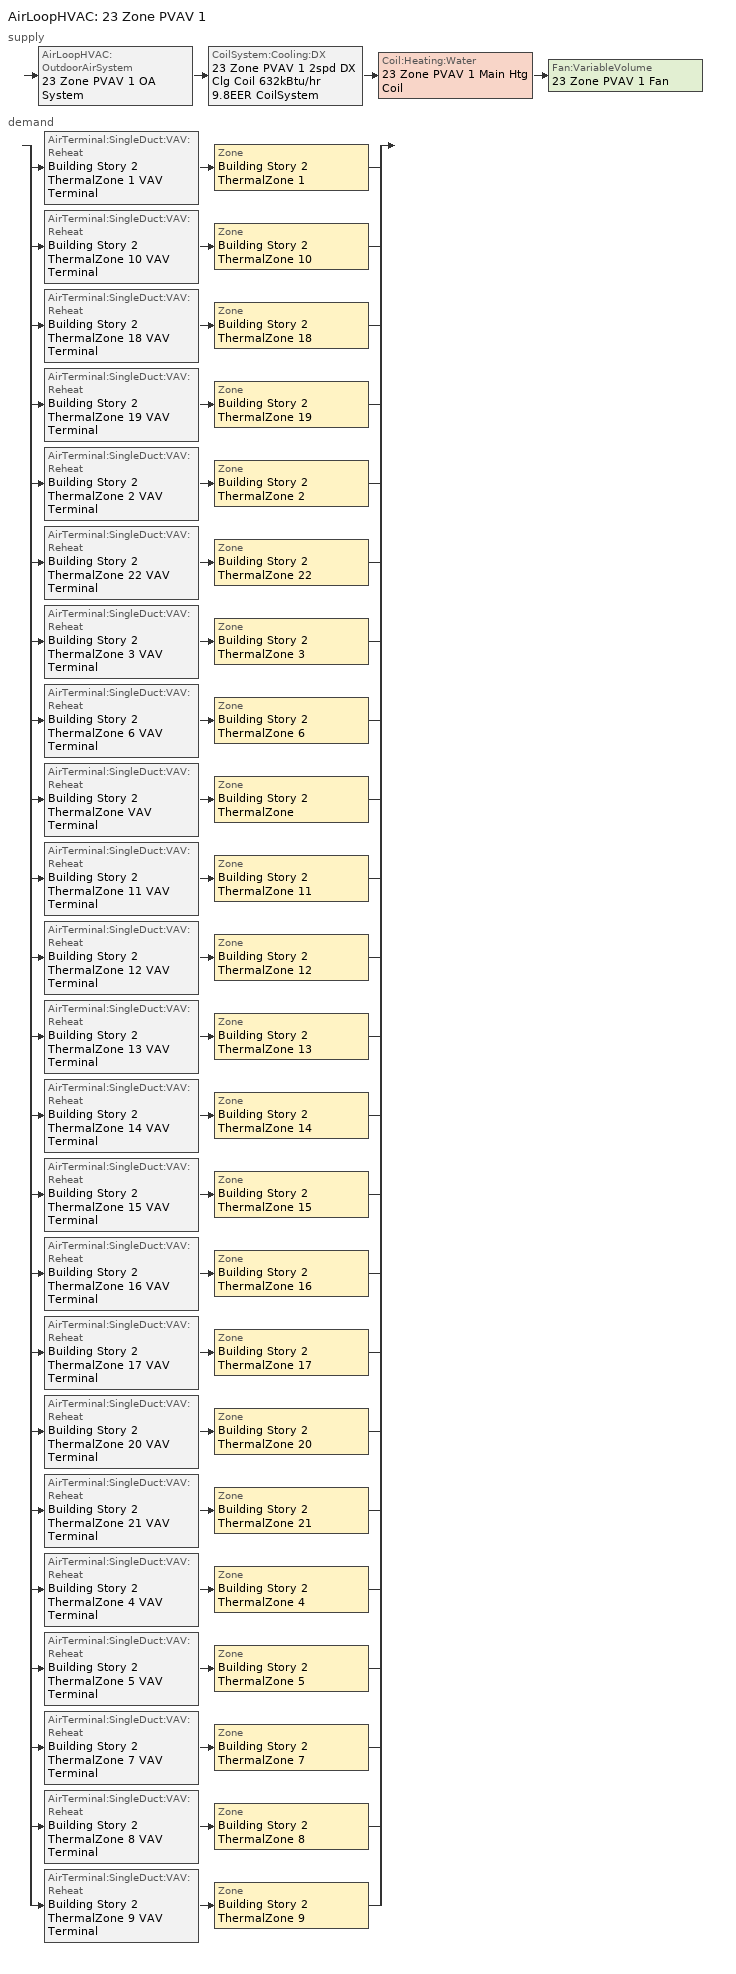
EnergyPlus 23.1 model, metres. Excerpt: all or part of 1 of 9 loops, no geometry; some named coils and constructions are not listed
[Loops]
AirLoopHVAC '23 Zone PVAV 1'
 supply: AirLoopHVAC:OutdoorAirSystem '23 Zone PVAV 1 OA System' > CoilSystem:Cooling:DX '23 Zone PVAV 1 2spd DX Clg Coil 632kBtu/hr 9.8EER CoilSystem' > Coil:Heating:Water '23 Zone PVAV 1 Main Htg Coil' > Fan:VariableVolume '23 Zone PVAV 1 Fan'
 demand: split
  | AirTerminal:SingleDuct:VAV:Reheat 'Building Story 2 ThermalZone 1 VAV Terminal' > Zone 'Building Story 2 ThermalZone 1'
  | AirTerminal:SingleDuct:VAV:Reheat 'Building Story 2 ThermalZone 10 VAV Terminal' > Zone 'Building Story 2 ThermalZone 10'
  | AirTerminal:SingleDuct:VAV:Reheat 'Building Story 2 ThermalZone 18 VAV Terminal' > Zone 'Building Story 2 ThermalZone 18'
  | AirTerminal:SingleDuct:VAV:Reheat 'Building Story 2 ThermalZone 19 VAV Terminal' > Zone 'Building Story 2 ThermalZone 19'
  | AirTerminal:SingleDuct:VAV:Reheat 'Building Story 2 ThermalZone 2 VAV Terminal' > Zone 'Building Story 2 ThermalZone 2'
  | AirTerminal:SingleDuct:VAV:Reheat 'Building Story 2 ThermalZone 22 VAV Terminal' > Zone 'Building Story 2 ThermalZone 22'
  | AirTerminal:SingleDuct:VAV:Reheat 'Building Story 2 ThermalZone 3 VAV Terminal' > Zone 'Building Story 2 ThermalZone 3'
  | AirTerminal:SingleDuct:VAV:Reheat 'Building Story 2 ThermalZone 6 VAV Terminal' > Zone 'Building Story 2 ThermalZone 6'
  | AirTerminal:SingleDuct:VAV:Reheat 'Building Story 2 ThermalZone VAV Terminal' > Zone 'Building Story 2 ThermalZone'
  | AirTerminal:SingleDuct:VAV:Reheat 'Building Story 2 ThermalZone 11 VAV Terminal' > Zone 'Building Story 2 ThermalZone 11'
  | AirTerminal:SingleDuct:VAV:Reheat 'Building Story 2 ThermalZone 12 VAV Terminal' > Zone 'Building Story 2 ThermalZone 12'
  | AirTerminal:SingleDuct:VAV:Reheat 'Building Story 2 ThermalZone 13 VAV Terminal' > Zone 'Building Story 2 ThermalZone 13'
  | AirTerminal:SingleDuct:VAV:Reheat 'Building Story 2 ThermalZone 14 VAV Terminal' > Zone 'Building Story 2 ThermalZone 14'
  | AirTerminal:SingleDuct:VAV:Reheat 'Building Story 2 ThermalZone 15 VAV Terminal' > Zone 'Building Story 2 ThermalZone 15'
  | AirTerminal:SingleDuct:VAV:Reheat 'Building Story 2 ThermalZone 16 VAV Terminal' > Zone 'Building Story 2 ThermalZone 16'
  | AirTerminal:SingleDuct:VAV:Reheat 'Building Story 2 ThermalZone 17 VAV Terminal' > Zone 'Building Story 2 ThermalZone 17'
  | AirTerminal:SingleDuct:VAV:Reheat 'Building Story 2 ThermalZone 20 VAV Terminal' > Zone 'Building Story 2 ThermalZone 20'
  | AirTerminal:SingleDuct:VAV:Reheat 'Building Story 2 ThermalZone 21 VAV Terminal' > Zone 'Building Story 2 ThermalZone 21'
  | AirTerminal:SingleDuct:VAV:Reheat 'Building Story 2 ThermalZone 4 VAV Terminal' > Zone 'Building Story 2 ThermalZone 4'
  | AirTerminal:SingleDuct:VAV:Reheat 'Building Story 2 ThermalZone 5 VAV Terminal' > Zone 'Building Story 2 ThermalZone 5'
  | AirTerminal:SingleDuct:VAV:Reheat 'Building Story 2 ThermalZone 7 VAV Terminal' > Zone 'Building Story 2 ThermalZone 7'
  | AirTerminal:SingleDuct:VAV:Reheat 'Building Story 2 ThermalZone 8 VAV Terminal' > Zone 'Building Story 2 ThermalZone 8'
  | AirTerminal:SingleDuct:VAV:Reheat 'Building Story 2 ThermalZone 9 VAV Terminal' > Zone 'Building Story 2 ThermalZone 9'
[InternalMass] Construction=InteriorFurnishings 1
Name | Zone or ZoneList | Space or SpaceList | Surface Area {m2}
Building Story 1 Space 11 SecondarySchool Office B  - Story Ground Mass | Building Story 1 ThermalZone 11 | Building Story 1 Space 11 | 0.783505
Building Story 1 Space 12 SecondarySchool Office B  - Story Ground Mass | Building Story 1 ThermalZone 12 | Building Story 1 Space 12 | 2.70326
Building Story 1 Space 14 SecondarySchool Office B  - Story Ground Mass | Building Story 1 ThermalZone 14 | Building Story 1 Space 14 | 1.84331
Building Story 1 Space 19 SecondarySchool Office B  - Story Ground Mass | Building Story 1 ThermalZone 19 | Building Story 1 Space 19 | 4.3533
Building Story 1 Space 20 SecondarySchool Office B  - Story Ground Mass | Building Story 1 ThermalZone 20 | Building Story 1 Space 20 | 0.592076
Building Story 1 Space 16 SecondarySchool Office B  - Story Ground Mass | Building Story 1 ThermalZone 16 | Building Story 1 Space 16 | 5.41904
Building Story 1 Space 21 SecondarySchool Office B  - Story Ground Mass | Building Story 1 ThermalZone 21 | Building Story 1 Space 21 | 3.58501
Building Story 1 Space 22 SecondarySchool Office B  - Story Ground Mass | Building Story 1 ThermalZone 22 | Building Story 1 Space 22 | 7.43776
Building Story 1 Space 1 SecondarySchool Office B  - Story Ground Mass | Building Story 1 ThermalZone 1 | Building Story 1 Space 1 | 0.367671
Building Story 1 Space 9 SecondarySchool Office B  - Story Ground Mass | Building Story 1 ThermalZone 9 | Building Story 1 Space 9 | 8.9195
Building Story 1 Space 8 SecondarySchool Office B  - Story Ground Mass | Building Story 1 ThermalZone 8 | Building Story 1 Space 8 | 2.23584
Building Story 1 Space 17 SecondarySchool Office B  - Story Ground Mass | Building Story 1 ThermalZone 17 | Building Story 1 Space 17 | 3.43069
Building Story 1 Space 4 SecondarySchool Office B  - Story Ground Mass | Building Story 1 ThermalZone 4 | Building Story 1 Space 4 | 6.41586
Building Story 1 Space 18 SecondarySchool Office B  - Story Ground Mass | Building Story 1 ThermalZone 18 | Building Story 1 Space 18 | 1.45913
Building Story 1 Space 2 SecondarySchool Office B  - Story Ground Mass | Building Story 1 ThermalZone 2 | Building Story 1 Space 2 | 1.57893
Building Story 1 Space 15 SecondarySchool Office B  - Story Ground Mass | Building Story 1 ThermalZone 15 | Building Story 1 Space 15 | 5.40489
Building Story 1 Space 13 SecondarySchool Office B  - Story Ground Mass | Building Story 1 ThermalZone 13 | Building Story 1 Space 13 | 2.25673
Building Story 1 Space SecondarySchool Office B end_b - Story Ground Mass | Building Story 1 ThermalZone | Building Story 1 Space | 176.592
Building Story 1 Space 3 SecondarySchool Office B end_b - Story Ground Mass | Building Story 1 ThermalZone 3 | Building Story 1 Space 3 | 1.18321
Building Story 1 Space 5 SecondarySchool Office B end_b - Story Ground Mass | Building Story 1 ThermalZone 5 | Building Story 1 Space 5 | 1.16608
Building Story 1 Space 6 SecondarySchool Office B end_b - Story Ground Mass | Building Story 1 ThermalZone 6 | Building Story 1 Space 6 | 2.68992
Building Story 1 Space 7 SecondarySchool Office B end_b - Story Ground Mass | Building Story 1 ThermalZone 7 | Building Story 1 Space 7 | 16.6785
Building Story 1 Space 10 SecondarySchool Office B end_b - Story Ground Mass | Building Story 1 ThermalZone 10 | Building Story 1 Space 10 | 8.32489
Building Story 1 Space 11 SecondarySchool Office B end_b - Story Ground Mass | Building Story 1 ThermalZone 11 | Building Story 1 Space 11 | 1.06972
Building Story 1 Space 12 SecondarySchool Office B end_b - Story Ground Mass | Building Story 1 ThermalZone 12 | Building Story 1 Space 12 | 3.69076
Building Story 1 Space 14 SecondarySchool Office B end_b - Story Ground Mass | Building Story 1 ThermalZone 14 | Building Story 1 Space 14 | 2.51666
Building Story 1 Space 19 SecondarySchool Office B end_b - Story Ground Mass | Building Story 1 ThermalZone 19 | Building Story 1 Space 19 | 5.94355
Building Story 1 Space 20 SecondarySchool Office B end_b - Story Ground Mass | Building Story 1 ThermalZone 20 | Building Story 1 Space 20 | 0.808361
Building Story 1 Space 16 SecondarySchool Office B end_b - Story Ground Mass | Building Story 1 ThermalZone 16 | Building Story 1 Space 16 | 7.39862
Building Story 1 Space 21 SecondarySchool Office B end_b - Story Ground Mass | Building Story 1 ThermalZone 21 | Building Story 1 Space 21 | 4.89461
Building Story 1 Space 22 SecondarySchool Office B end_b - Story Ground Mass | Building Story 1 ThermalZone 22 | Building Story 1 Space 22 | 10.1548
Building Story 1 Space 1 SecondarySchool Office B end_b - Story Ground Mass | Building Story 1 ThermalZone 1 | Building Story 1 Space 1 | 0.501981
Building Story 1 Space 9 SecondarySchool Office B end_b - Story Ground Mass | Building Story 1 ThermalZone 9 | Building Story 1 Space 9 | 12.1778
Building Story 1 Space 8 SecondarySchool Office B end_b - Story Ground Mass | Building Story 1 ThermalZone 8 | Building Story 1 Space 8 | 3.05259
Building Story 1 Space 17 SecondarySchool Office B end_b - Story Ground Mass | Building Story 1 ThermalZone 17 | Building Story 1 Space 17 | 4.68392
Building Story 1 Space 4 SecondarySchool Office B end_b - Story Ground Mass | Building Story 1 ThermalZone 4 | Building Story 1 Space 4 | 8.75957
Building Story 1 Space 18 SecondarySchool Office B end_b - Story Ground Mass | Building Story 1 ThermalZone 18 | Building Story 1 Space 18 | 1.99215
Building Story 1 Space 2 SecondarySchool Office B end_b - Story Ground Mass | Building Story 1 ThermalZone 2 | Building Story 1 Space 2 | 2.15571
Building Story 1 Space 15 SecondarySchool Office B end_b - Story Ground Mass | Building Story 1 ThermalZone 15 | Building Story 1 Space 15 | 7.3793
Building Story 1 Space 13 SecondarySchool Office B end_b - Story Ground Mass | Building Story 1 ThermalZone 13 | Building Story 1 Space 13 | 3.08112
Building Story 1 Space SecondarySchool Office C  - Story Ground Mass | Building Story 1 ThermalZone | Building Story 1 Space | 18.8478
Building Story 1 Space 3 SecondarySchool Office C  - Story Ground Mass | Building Story 1 ThermalZone 3 | Building Story 1 Space 3 | 0.126285
Building Story 1 Space 5 SecondarySchool Office C  - Story Ground Mass | Building Story 1 ThermalZone 5 | Building Story 1 Space 5 | 0.124456
Building Story 1 Space 6 SecondarySchool Office C  - Story Ground Mass | Building Story 1 ThermalZone 6 | Building Story 1 Space 6 | 0.287097
Building Story 1 Space 7 SecondarySchool Office C  - Story Ground Mass | Building Story 1 ThermalZone 7 | Building Story 1 Space 7 | 1.78011
Building Story 1 Space 10 SecondarySchool Office C  - Story Ground Mass | Building Story 1 ThermalZone 10 | Building Story 1 Space 10 | 0.888523
Building Story 1 Space 11 SecondarySchool Office C  - Story Ground Mass | Building Story 1 ThermalZone 11 | Building Story 1 Space 11 | 0.114172
Building Story 1 Space 12 SecondarySchool Office C  - Story Ground Mass | Building Story 1 ThermalZone 12 | Building Story 1 Space 12 | 0.393918
Building Story 1 Space 14 SecondarySchool Office C  - Story Ground Mass | Building Story 1 ThermalZone 14 | Building Story 1 Space 14 | 0.268606
Building Story 1 Space 19 SecondarySchool Office C  - Story Ground Mass | Building Story 1 ThermalZone 19 | Building Story 1 Space 19 | 0.634361
Building Story 1 Space 20 SecondarySchool Office C  - Story Ground Mass | Building Story 1 ThermalZone 20 | Building Story 1 Space 20 | 0.0862771
Building Story 1 Space 16 SecondarySchool Office C  - Story Ground Mass | Building Story 1 ThermalZone 16 | Building Story 1 Space 16 | 0.789661
Building Story 1 Space 21 SecondarySchool Office C  - Story Ground Mass | Building Story 1 ThermalZone 21 | Building Story 1 Space 21 | 0.522406
Building Story 1 Space 22 SecondarySchool Office C  - Story Ground Mass | Building Story 1 ThermalZone 22 | Building Story 1 Space 22 | 1.08383
Building Story 1 Space 1 SecondarySchool Office C  - Story Ground Mass | Building Story 1 ThermalZone 1 | Building Story 1 Space 1 | 0.0535768
Building Story 1 Space 9 SecondarySchool Office C  - Story Ground Mass | Building Story 1 ThermalZone 9 | Building Story 1 Space 9 | 1.29975
Building Story 1 Space 8 SecondarySchool Office C  - Story Ground Mass | Building Story 1 ThermalZone 8 | Building Story 1 Space 8 | 0.325806
Building Story 1 Space 17 SecondarySchool Office C  - Story Ground Mass | Building Story 1 ThermalZone 17 | Building Story 1 Space 17 | 0.499919
Building Story 1 Space 4 SecondarySchool Office C  - Story Ground Mass | Building Story 1 ThermalZone 4 | Building Story 1 Space 4 | 0.934917
Building Story 1 Space 18 SecondarySchool Office C  - Story Ground Mass | Building Story 1 ThermalZone 18 | Building Story 1 Space 18 | 0.212623
Building Story 1 Space 2 SecondarySchool Office C  - Story Ground Mass | Building Story 1 ThermalZone 2 | Building Story 1 Space 2 | 0.230081
Building Story 1 Space 15 SecondarySchool Office C  - Story Ground Mass | Building Story 1 ThermalZone 15 | Building Story 1 Space 15 | 0.787599
Building Story 1 Space 13 SecondarySchool Office C  - Story Ground Mass | Building Story 1 ThermalZone 13 | Building Story 1 Space 13 | 0.32885
Building Story 1 Space SecondarySchool Office C end_b - Story Ground Mass | Building Story 1 ThermalZone | Building Story 1 Space | 25.733
Building Story 1 Space 3 SecondarySchool Office C end_b - Story Ground Mass | Building Story 1 ThermalZone 3 | Building Story 1 Space 3 | 0.172417
Building Story 1 Space 5 SecondarySchool Office C end_b - Story Ground Mass | Building Story 1 ThermalZone 5 | Building Story 1 Space 5 | 0.16992
Building Story 1 Space 6 SecondarySchool Office C end_b - Story Ground Mass | Building Story 1 ThermalZone 6 | Building Story 1 Space 6 | 0.391974
Building Story 1 Space 7 SecondarySchool Office C end_b - Story Ground Mass | Building Story 1 ThermalZone 7 | Building Story 1 Space 7 | 2.43039
Building Story 1 Space 10 SecondarySchool Office C end_b - Story Ground Mass | Building Story 1 ThermalZone 10 | Building Story 1 Space 10 | 1.2131
Building Story 1 Space 11 SecondarySchool Office C end_b - Story Ground Mass | Building Story 1 ThermalZone 11 | Building Story 1 Space 11 | 0.155879
Building Story 1 Space 12 SecondarySchool Office C end_b - Story Ground Mass | Building Story 1 ThermalZone 12 | Building Story 1 Space 12 | 0.537817
Building Story 1 Space 14 SecondarySchool Office C end_b - Story Ground Mass | Building Story 1 ThermalZone 14 | Building Story 1 Space 14 | 0.366728
Building Story 1 Space 19 SecondarySchool Office C end_b - Story Ground Mass | Building Story 1 ThermalZone 19 | Building Story 1 Space 19 | 0.866093
Building Story 1 Space 20 SecondarySchool Office C end_b - Story Ground Mass | Building Story 1 ThermalZone 20 | Building Story 1 Space 20 | 0.117794
Building Story 1 Space 16 SecondarySchool Office C end_b - Story Ground Mass | Building Story 1 ThermalZone 16 | Building Story 1 Space 16 | 1.07812
Building Story 1 Space 21 SecondarySchool Office C end_b - Story Ground Mass | Building Story 1 ThermalZone 21 | Building Story 1 Space 21 | 0.713241
Building Story 1 Space 22 SecondarySchool Office C end_b - Story Ground Mass | Building Story 1 ThermalZone 22 | Building Story 1 Space 22 | 1.47975
Building Story 1 Space 1 SecondarySchool Office C end_b - Story Ground Mass | Building Story 1 ThermalZone 1 | Building Story 1 Space 1 | 0.0731485
Building Story 1 Space 9 SecondarySchool Office C end_b - Story Ground Mass | Building Story 1 ThermalZone 9 | Building Story 1 Space 9 | 1.77455
Building Story 1 Space 8 SecondarySchool Office C end_b - Story Ground Mass | Building Story 1 ThermalZone 8 | Building Story 1 Space 8 | 0.444822
Building Story 1 Space 17 SecondarySchool Office C end_b - Story Ground Mass | Building Story 1 ThermalZone 17 | Building Story 1 Space 17 | 0.682539
Building Story 1 Space 4 SecondarySchool Office C end_b - Story Ground Mass | Building Story 1 ThermalZone 4 | Building Story 1 Space 4 | 1.27644
Building Story 1 Space 18 SecondarySchool Office C end_b - Story Ground Mass | Building Story 1 ThermalZone 18 | Building Story 1 Space 18 | 0.290295
Building Story 1 Space 2 SecondarySchool Office C end_b - Story Ground Mass | Building Story 1 ThermalZone 2 | Building Story 1 Space 2 | 0.314129
Building Story 1 Space 15 SecondarySchool Office C end_b - Story Ground Mass | Building Story 1 ThermalZone 15 | Building Story 1 Space 15 | 1.07531
Building Story 1 Space 13 SecondarySchool Office C end_b - Story Ground Mass | Building Story 1 ThermalZone 13 | Building Story 1 Space 13 | 0.448979
Building Story 1 Space SecondarySchool Restroom A  - Story Ground Mass | Building Story 1 ThermalZone | Building Story 1 Space | 17.5696
Building Story 1 Space 3 SecondarySchool Restroom A  - Story Ground Mass | Building Story 1 ThermalZone 3 | Building Story 1 Space 3 | 0.11772
Building Story 1 Space 5 SecondarySchool Restroom A  - Story Ground Mass | Building Story 1 ThermalZone 5 | Building Story 1 Space 5 | 0.116016
Building Story 1 Space 6 SecondarySchool Restroom A  - Story Ground Mass | Building Story 1 ThermalZone 6 | Building Story 1 Space 6 | 0.267627
Building Story 1 Space 7 SecondarySchool Restroom A  - Story Ground Mass | Building Story 1 ThermalZone 7 | Building Story 1 Space 7 | 1.65939
Building Story 1 Space 10 SecondarySchool Restroom A  - Story Ground Mass | Building Story 1 ThermalZone 10 | Building Story 1 Space 10 | 0.828264
[ZoneControl:Thermostat] Temperature Difference Between Cutout And Setpoint {deltaC}=0
Name | Zone or ZoneList | Control Type Schedule | Control 1
Building Story 2 ThermalZone Thermostat | Building Story 2 ThermalZone | Building Story 2 ThermalZone Thermostat Schedule | Story Mid Blended Space Type Thermostat
Building Story 2 ThermalZone 1 Thermostat | Building Story 2 ThermalZone 1 | Building Story 2 ThermalZone 1 Thermostat Schedule | Story Mid Blended Space Type Thermostat 1
Building Story 2 ThermalZone 10 Thermostat | Building Story 2 ThermalZone 10 | Building Story 2 ThermalZone 10 Thermostat Schedule | Story Mid Blended Space Type Thermostat 2
Building Story 2 ThermalZone 11 Thermostat | Building Story 2 ThermalZone 11 | Building Story 2 ThermalZone 11 Thermostat Schedule | Story Mid Blended Space Type Thermostat 3
Building Story 2 ThermalZone 12 Thermostat | Building Story 2 ThermalZone 12 | Building Story 2 ThermalZone 12 Thermostat Schedule | Story Mid Blended Space Type Thermostat 4
Building Story 2 ThermalZone 13 Thermostat | Building Story 2 ThermalZone 13 | Building Story 2 ThermalZone 13 Thermostat Schedule | Story Mid Blended Space Type Thermostat 5
Building Story 2 ThermalZone 14 Thermostat | Building Story 2 ThermalZone 14 | Building Story 2 ThermalZone 14 Thermostat Schedule | Story Mid Blended Space Type Thermostat 6
Building Story 2 ThermalZone 15 Thermostat | Building Story 2 ThermalZone 15 | Building Story 2 ThermalZone 15 Thermostat Schedule | Story Mid Blended Space Type Thermostat 7
Building Story 2 ThermalZone 16 Thermostat | Building Story 2 ThermalZone 16 | Building Story 2 ThermalZone 16 Thermostat Schedule | Story Mid Blended Space Type Thermostat 8
Building Story 2 ThermalZone 17 Thermostat | Building Story 2 ThermalZone 17 | Building Story 2 ThermalZone 17 Thermostat Schedule | Story Mid Blended Space Type Thermostat 9
Building Story 2 ThermalZone 18 Thermostat | Building Story 2 ThermalZone 18 | Building Story 2 ThermalZone 18 Thermostat Schedule | Story Mid Blended Space Type Thermostat 10
Building Story 2 ThermalZone 19 Thermostat | Building Story 2 ThermalZone 19 | Building Story 2 ThermalZone 19 Thermostat Schedule | Story Mid Blended Space Type Thermostat 11
Building Story 2 ThermalZone 2 Thermostat | Building Story 2 ThermalZone 2 | Building Story 2 ThermalZone 2 Thermostat Schedule | Story Mid Blended Space Type Thermostat 12
Building Story 2 ThermalZone 20 Thermostat | Building Story 2 ThermalZone 20 | Building Story 2 ThermalZone 20 Thermostat Schedule | Story Mid Blended Space Type Thermostat 13
Building Story 2 ThermalZone 21 Thermostat | Building Story 2 ThermalZone 21 | Building Story 2 ThermalZone 21 Thermostat Schedule | Story Mid Blended Space Type Thermostat 14
Building Story 2 ThermalZone 22 Thermostat | Building Story 2 ThermalZone 22 | Building Story 2 ThermalZone 22 Thermostat Schedule | Story Mid Blended Space Type Thermostat 15
Building Story 2 ThermalZone 3 Thermostat | Building Story 2 ThermalZone 3 | Building Story 2 ThermalZone 3 Thermostat Schedule | Story Mid Blended Space Type Thermostat 16
Building Story 2 ThermalZone 4 Thermostat | Building Story 2 ThermalZone 4 | Building Story 2 ThermalZone 4 Thermostat Schedule | Story Mid Blended Space Type Thermostat 17
Building Story 2 ThermalZone 5 Thermostat | Building Story 2 ThermalZone 5 | Building Story 2 ThermalZone 5 Thermostat Schedule | Story Mid Blended Space Type Thermostat 18
Building Story 2 ThermalZone 6 Thermostat | Building Story 2 ThermalZone 6 | Building Story 2 ThermalZone 6 Thermostat Schedule | Story Mid Blended Space Type Thermostat 19
Building Story 2 ThermalZone 7 Thermostat | Building Story 2 ThermalZone 7 | Building Story 2 ThermalZone 7 Thermostat Schedule | Story Mid Blended Space Type Thermostat 20
Building Story 2 ThermalZone 8 Thermostat | Building Story 2 ThermalZone 8 | Building Story 2 ThermalZone 8 Thermostat Schedule | Story Mid Blended Space Type Thermostat 21
Building Story 2 ThermalZone 9 Thermostat | Building Story 2 ThermalZone 9 | Building Story 2 ThermalZone 9 Thermostat Schedule | Story Mid Blended Space Type Thermostat 22
[ThermostatSetpoint:DualSetpoint] Heating Setpoint Temperature Schedule=SchoolSecondary HTGSETP_SCH_YES_OPTIMUM; Cooling Setpoint Temperature Schedule=SchoolSecondary CLGSETP_SCH_NO_SETBACK
Story Mid Blended Space Type Thermostat; Story Mid Blended Space Type Thermostat 1; Story Mid Blended Space Type Thermostat 2; Story Mid Blended Space Type Thermostat 3; Story Mid Blended Space Type Thermostat 4; Story Mid Blended Space Type Thermostat 5; Story Mid Blended Space Type Thermostat 6; Story Mid Blended Space Type Thermostat 7; Story Mid Blended Space Type Thermostat 8; Story Mid Blended Space Type Thermostat 9; Story Mid Blended Space Type Thermostat 10; Story Mid Blended Space Type Thermostat 11; Story Mid Blended Space Type Thermostat 12; Story Mid Blended Space Type Thermostat 13; Story Mid Blended Space Type Thermostat 14; Story Mid Blended Space Type Thermostat 15; Story Mid Blended Space Type Thermostat 16; Story Mid Blended Space Type Thermostat 17; Story Mid Blended Space Type Thermostat 18; Story Mid Blended Space Type Thermostat 19; Story Mid Blended Space Type Thermostat 20; Story Mid Blended Space Type Thermostat 21; Story Mid Blended Space Type Thermostat 22
[AirTerminal:SingleDuct:VAV:Reheat] Availability Schedule=Always On Discrete; Maximum Air Flow Rate {m3/s}=Autosize; Zone Minimum Air Flow Input Method=Constant; Constant Minimum Air Flow Fraction=0.774177; Fixed Minimum Air Flow Rate {m3/s}=0; Maximum Hot Water or Steam Flow Rate {m3/s}=Autosize; Minimum Hot Water or Steam Flow Rate {m3/s}=0; Convergence Tolerance=0.001; Damper Heating Action=ReverseWithLimits; Maximum Flow per Zone Floor Area During Reheat {m3/s-m2}=Autocalculate; Maximum Flow Fraction During Reheat=Autocalculate; Maximum Reheat Air Temperature {C}=50
Name | Reheat Coil
Building Story 2 ThermalZone VAV Terminal | Building Story 2 ThermalZone Reheat Coil
Building Story 2 ThermalZone 1 VAV Terminal | Building Story 2 ThermalZone 1 Reheat Coil
Building Story 2 ThermalZone 10 VAV Terminal | Building Story 2 ThermalZone 10 Reheat Coil
Building Story 2 ThermalZone 11 VAV Terminal | Building Story 2 ThermalZone 11 Reheat Coil
Building Story 2 ThermalZone 12 VAV Terminal | Building Story 2 ThermalZone 12 Reheat Coil
Building Story 2 ThermalZone 13 VAV Terminal | Building Story 2 ThermalZone 13 Reheat Coil
Building Story 2 ThermalZone 14 VAV Terminal | Building Story 2 ThermalZone 14 Reheat Coil
Building Story 2 ThermalZone 15 VAV Terminal | Building Story 2 ThermalZone 15 Reheat Coil
Building Story 2 ThermalZone 16 VAV Terminal | Building Story 2 ThermalZone 16 Reheat Coil
Building Story 2 ThermalZone 17 VAV Terminal | Building Story 2 ThermalZone 17 Reheat Coil
Building Story 2 ThermalZone 18 VAV Terminal | Building Story 2 ThermalZone 18 Reheat Coil
Building Story 2 ThermalZone 19 VAV Terminal | Building Story 2 ThermalZone 19 Reheat Coil
Building Story 2 ThermalZone 2 VAV Terminal | Building Story 2 ThermalZone 2 Reheat Coil
Building Story 2 ThermalZone 20 VAV Terminal | Building Story 2 ThermalZone 20 Reheat Coil
Building Story 2 ThermalZone 21 VAV Terminal | Building Story 2 ThermalZone 21 Reheat Coil
Building Story 2 ThermalZone 22 VAV Terminal | Building Story 2 ThermalZone 22 Reheat Coil
Building Story 2 ThermalZone 3 VAV Terminal | Building Story 2 ThermalZone 3 Reheat Coil
Building Story 2 ThermalZone 4 VAV Terminal | Building Story 2 ThermalZone 4 Reheat Coil
Building Story 2 ThermalZone 5 VAV Terminal | Building Story 2 ThermalZone 5 Reheat Coil
Building Story 2 ThermalZone 6 VAV Terminal | Building Story 2 ThermalZone 6 Reheat Coil
Building Story 2 ThermalZone 7 VAV Terminal | Building Story 2 ThermalZone 7 Reheat Coil
Building Story 2 ThermalZone 8 VAV Terminal | Building Story 2 ThermalZone 8 Reheat Coil
Building Story 2 ThermalZone 9 VAV Terminal | Building Story 2 ThermalZone 9 Reheat Coil
[Coil:Heating:Water]
23 Zone PVAV 1 Main Htg Coil: Availability Schedule=Always On Discrete; U-Factor Times Area Value {W/K}=Autosize; Maximum Water Flow Rate {m3/s}=Autosize; Performance Input Method=UFactorTimesAreaAndDesignWaterFlowRate; Rated Capacity {W}=Autosize; Rated Inlet Water Temperature {C}=82.2222; Rated Inlet Air Temperature {C}=7.22222; Rated Outlet Water Temperature {C}=71.1111; Rated Outlet Air Temperature {C}=12.7778; Rated Ratio for Air and Water Convection=0.5
[Zone equipment]
Building Story 2 ThermalZone: Building Story 2 ThermalZone VAV Terminal
Building Story 2 ThermalZone 1: Building Story 2 ThermalZone 1 VAV Terminal
Building Story 2 ThermalZone 10: Building Story 2 ThermalZone 10 VAV Terminal
Building Story 2 ThermalZone 11: Building Story 2 ThermalZone 11 VAV Terminal
Building Story 2 ThermalZone 12: Building Story 2 ThermalZone 12 VAV Terminal
Building Story 2 ThermalZone 13: Building Story 2 ThermalZone 13 VAV Terminal
Building Story 2 ThermalZone 14: Building Story 2 ThermalZone 14 VAV Terminal
Building Story 2 ThermalZone 15: Building Story 2 ThermalZone 15 VAV Terminal
Building Story 2 ThermalZone 16: Building Story 2 ThermalZone 16 VAV Terminal
Building Story 2 ThermalZone 17: Building Story 2 ThermalZone 17 VAV Terminal
Building Story 2 ThermalZone 18: Building Story 2 ThermalZone 18 VAV Terminal
Building Story 2 ThermalZone 19: Building Story 2 ThermalZone 19 VAV Terminal
Building Story 2 ThermalZone 2: Building Story 2 ThermalZone 2 VAV Terminal
Building Story 2 ThermalZone 20: Building Story 2 ThermalZone 20 VAV Terminal
Building Story 2 ThermalZone 21: Building Story 2 ThermalZone 21 VAV Terminal
Building Story 2 ThermalZone 22: Building Story 2 ThermalZone 22 VAV Terminal
Building Story 2 ThermalZone 3: Building Story 2 ThermalZone 3 VAV Terminal
Building Story 2 ThermalZone 4: Building Story 2 ThermalZone 4 VAV Terminal
Building Story 2 ThermalZone 5: Building Story 2 ThermalZone 5 VAV Terminal
Building Story 2 ThermalZone 6: Building Story 2 ThermalZone 6 VAV Terminal
Building Story 2 ThermalZone 7: Building Story 2 ThermalZone 7 VAV Terminal
Building Story 2 ThermalZone 8: Building Story 2 ThermalZone 8 VAV Terminal
Building Story 2 ThermalZone 9: Building Story 2 ThermalZone 9 VAV Terminal
[Sizing:Zone] Zone Cooling Design Supply Air Temperature Input Method=SupplyAirTemperature; Zone Cooling Design Supply Air Temperature {C}=12.7778; Zone Cooling Design Supply Air Temperature Difference {deltaC}=11.11; Zone Heating Design Supply Air Temperature Input Method=SupplyAirTemperature; Zone Heating Design Supply Air Temperature {C}=50; Zone Heating Design Supply Air Temperature Difference {deltaC}=11.11; Zone Cooling Design Supply Air Humidity Ratio {kgWater/kgDryAir}=0.0085; Zone Heating Design Supply Air Humidity Ratio {kgWater/kgDryAir}=0.008; Cooling Design Air Flow Method=DesignDay; Cooling Design Air Flow Rate {m3/s}=0; Cooling Minimum Air Flow per Zone Floor Area {m3/s-m2}=0.000762; Cooling Minimum Air Flow {m3/s}=0; Cooling Minimum Air Flow Fraction=0; Heating Design Air Flow Method=DesignDay; Heating Design Air Flow Rate {m3/s}=0; Heating Maximum Air Flow per Zone Floor Area {m3/s-m2}=0.002032; Heating Maximum Air Flow {m3/s}=0.141576; Heating Maximum Air Flow Fraction=0.3; Account for Dedicated Outdoor Air System=No; Zone Load Sizing Method=Sensible Load Only No Latent Load; Zone Latent Cooling Design Supply Air Humidity Ratio Input Method=HumidityRatioDifference; Zone Cooling Design Supply Air Humidity Ratio Difference {kgWater/kgDryAir}=0.005; Zone Latent Heating Design Supply Air Humidity Ratio Input Method=HumidityRatioDifference; Zone Humidification Design Supply Air Humidity Ratio Difference {kgWater/kgDryAir}=0.005
Name | Design Specification Outdoor Air Object | Design Specification Zone Air Distribution Object
Building Story 2 ThermalZone | Building Story 2 ThermalZone DSOA Space List | Building Story 2 ThermalZone Design Spec Zone Air Dist
Building Story 2 ThermalZone 1 | Building Story 2 ThermalZone 1 DSOA Space List | Building Story 2 ThermalZone 1 Design Spec Zone Air Dist
Building Story 2 ThermalZone 10 | Building Story 2 ThermalZone 10 DSOA Space List | Building Story 2 ThermalZone 10 Design Spec Zone Air Dist
Building Story 2 ThermalZone 11 | Building Story 2 ThermalZone 11 DSOA Space List | Building Story 2 ThermalZone 11 Design Spec Zone Air Dist
Building Story 2 ThermalZone 12 | Building Story 2 ThermalZone 12 DSOA Space List | Building Story 2 ThermalZone 12 Design Spec Zone Air Dist
Building Story 2 ThermalZone 13 | Building Story 2 ThermalZone 13 DSOA Space List | Building Story 2 ThermalZone 13 Design Spec Zone Air Dist
Building Story 2 ThermalZone 14 | Building Story 2 ThermalZone 14 DSOA Space List | Building Story 2 ThermalZone 14 Design Spec Zone Air Dist
Building Story 2 ThermalZone 15 | Building Story 2 ThermalZone 15 DSOA Space List | Building Story 2 ThermalZone 15 Design Spec Zone Air Dist
Building Story 2 ThermalZone 16 | Building Story 2 ThermalZone 16 DSOA Space List | Building Story 2 ThermalZone 16 Design Spec Zone Air Dist
Building Story 2 ThermalZone 17 | Building Story 2 ThermalZone 17 DSOA Space List | Building Story 2 ThermalZone 17 Design Spec Zone Air Dist
Building Story 2 ThermalZone 18 | Building Story 2 ThermalZone 18 DSOA Space List | Building Story 2 ThermalZone 18 Design Spec Zone Air Dist
Building Story 2 ThermalZone 19 | Building Story 2 ThermalZone 19 DSOA Space List | Building Story 2 ThermalZone 19 Design Spec Zone Air Dist
Building Story 2 ThermalZone 2 | Building Story 2 ThermalZone 2 DSOA Space List | Building Story 2 ThermalZone 2 Design Spec Zone Air Dist
Building Story 2 ThermalZone 20 | Building Story 2 ThermalZone 20 DSOA Space List | Building Story 2 ThermalZone 20 Design Spec Zone Air Dist
Building Story 2 ThermalZone 21 | Building Story 2 ThermalZone 21 DSOA Space List | Building Story 2 ThermalZone 21 Design Spec Zone Air Dist
Building Story 2 ThermalZone 22 | Building Story 2 ThermalZone 22 DSOA Space List | Building Story 2 ThermalZone 22 Design Spec Zone Air Dist
Building Story 2 ThermalZone 3 | Building Story 2 ThermalZone 3 DSOA Space List | Building Story 2 ThermalZone 3 Design Spec Zone Air Dist
Building Story 2 ThermalZone 4 | Building Story 2 ThermalZone 4 DSOA Space List | Building Story 2 ThermalZone 4 Design Spec Zone Air Dist
Building Story 2 ThermalZone 5 | Building Story 2 ThermalZone 5 DSOA Space List | Building Story 2 ThermalZone 5 Design Spec Zone Air Dist
Building Story 2 ThermalZone 6 | Building Story 2 ThermalZone 6 DSOA Space List | Building Story 2 ThermalZone 6 Design Spec Zone Air Dist
Building Story 2 ThermalZone 7 | Building Story 2 ThermalZone 7 DSOA Space List | Building Story 2 ThermalZone 7 Design Spec Zone Air Dist
Building Story 2 ThermalZone 8 | Building Story 2 ThermalZone 8 DSOA Space List | Building Story 2 ThermalZone 8 Design Spec Zone Air Dist
Building Story 2 ThermalZone 9 | Building Story 2 ThermalZone 9 DSOA Space List | Building Story 2 ThermalZone 9 Design Spec Zone Air Dist
[DesignSpecification:ZoneAirDistribution] Minimum Zone Ventilation Efficiency=0.6
Building Story 2 ThermalZone Design Spec Zone Air Dist; Building Story 2 ThermalZone 1 Design Spec Zone Air Dist; Building Story 2 ThermalZone 10 Design Spec Zone Air Dist; Building Story 2 ThermalZone 11 Design Spec Zone Air Dist; Building Story 2 ThermalZone 12 Design Spec Zone Air Dist; Building Story 2 ThermalZone 13 Design Spec Zone Air Dist; Building Story 2 ThermalZone 14 Design Spec Zone Air Dist; Building Story 2 ThermalZone 15 Design Spec Zone Air Dist; Building Story 2 ThermalZone 16 Design Spec Zone Air Dist; Building Story 2 ThermalZone 17 Design Spec Zone Air Dist; Building Story 2 ThermalZone 18 Design Spec Zone Air Dist; Building Story 2 ThermalZone 19 Design Spec Zone Air Dist; Building Story 2 ThermalZone 2 Design Spec Zone Air Dist; Building Story 2 ThermalZone 20 Design Spec Zone Air Dist; Building Story 2 ThermalZone 21 Design Spec Zone Air Dist; Building Story 2 ThermalZone 22 Design Spec Zone Air Dist; Building Story 2 ThermalZone 3 Design Spec Zone Air Dist; Building Story 2 ThermalZone 4 Design Spec Zone Air Dist; Building Story 2 ThermalZone 5 Design Spec Zone Air Dist; Building Story 2 ThermalZone 6 Design Spec Zone Air Dist; Building Story 2 ThermalZone 7 Design Spec Zone Air Dist; Building Story 2 ThermalZone 8 Design Spec Zone Air Dist; Building Story 2 ThermalZone 9 Design Spec Zone Air Dist
[Controller:MechanicalVentilation]
23 Zone PVAV 1 Ventilation Controller: Availability Schedule=23 Zone PVAV 1 Occ Sch; Demand Controlled Ventilation=No; System Outdoor Air Method=ZoneSum; Zone or ZoneList 1=Building Story 2 ThermalZone; Design Specification Outdoor Air Object Name 1=Blended OA 1; Design Specification Zone Air Distribution Object Name 1=Building Story 2 ThermalZone Design Spec Zone Air Dist; Zone or ZoneList 2=Building Story 2 ThermalZone 1; Design Specification Outdoor Air Object Name 2=Blended OA 1; Design Specification Zone Air Distribution Object Name 2=Building Story 2 ThermalZone 1 Design Spec Zone Air Dist; Zone or ZoneList 3=Building Story 2 ThermalZone 10; Design Specification Outdoor Air Object Name 3=Blended OA 1; Design Specification Zone Air Distribution Object Name 3=Building Story 2 ThermalZone 10 Design Spec Zone Air Dist; Zone or ZoneList 4=Building Story 2 ThermalZone 11; Design Specification Outdoor Air Object Name 4=Blended OA 1; Design Specification Zone Air Distribution Object Name 4=Building Story 2 ThermalZone 11 Design Spec Zone Air Dist; Zone or ZoneList 5=Building Story 2 ThermalZone 12; Design Specification Outdoor Air Object Name 5=Blended OA 1; Design Specification Zone Air Distribution Object Name 5=Building Story 2 ThermalZone 12 Design Spec Zone Air Dist; Zone or ZoneList 6=Building Story 2 ThermalZone 13; Design Specification Outdoor Air Object Name 6=Blended OA 1; Design Specification Zone Air Distribution Object Name 6=Building Story 2 ThermalZone 13 Design Spec Zone Air Dist; Zone or ZoneList 7=Building Story 2 ThermalZone 14; Design Specification Outdoor Air Object Name 7=Blended OA 1; Design Specification Zone Air Distribution Object Name 7=Building Story 2 ThermalZone 14 Design Spec Zone Air Dist; Zone or ZoneList 8=Building Story 2 ThermalZone 15; Design Specification Outdoor Air Object Name 8=Blended OA 1; Design Specification Zone Air Distribution Object Name 8=Building Story 2 ThermalZone 15 Design Spec Zone Air Dist; Zone or ZoneList 9=Building Story 2 ThermalZone 16; Design Specification Outdoor Air Object Name 9=Blended OA 1; Design Specification Zone Air Distribution Object Name 9=Building Story 2 ThermalZone 16 Design Spec Zone Air Dist; Zone or ZoneList 10=Building Story 2 ThermalZone 17; Design Specification Outdoor Air Object Name 10=Blended OA 1; Design Specification Zone Air Distribution Object Name 10=Building Story 2 ThermalZone 17 Design Spec Zone Air Dist; Zone or ZoneList 11=Building Story 2 ThermalZone 18; Design Specification Outdoor Air Object Name 11=Blended OA 1; Design Specification Zone Air Distribution Object Name 11=Building Story 2 ThermalZone 18 Design Spec Zone Air Dist; Zone or ZoneList 12=Building Story 2 ThermalZone 19; Design Specification Outdoor Air Object Name 12=Blended OA 1; Design Specification Zone Air Distribution Object Name 12=Building Story 2 ThermalZone 19 Design Spec Zone Air Dist; Zone or ZoneList 13=Building Story 2 ThermalZone 2; Design Specification Outdoor Air Object Name 13=Blended OA 1; Design Specification Zone Air Distribution Object Name 13=Building Story 2 ThermalZone 2 Design Spec Zone Air Dist; Zone or ZoneList 14=Building Story 2 ThermalZone 20; Design Specification Outdoor Air Object Name 14=Blended OA 1; Design Specification Zone Air Distribution Object Name 14=Building Story 2 ThermalZone 20 Design Spec Zone Air Dist; Zone or ZoneList 15=Building Story 2 ThermalZone 21; Design Specification Outdoor Air Object Name 15=Blended OA 1; Design Specification Zone Air Distribution Object Name 15=Building Story 2 ThermalZone 21 Design Spec Zone Air Dist; Zone or ZoneList 16=Building Story 2 ThermalZone 22; Design Specification Outdoor Air Object Name 16=Blended OA 1; Design Specification Zone Air Distribution Object Name 16=Building Story 2 ThermalZone 22 Design Spec Zone Air Dist; Zone or ZoneList 17=Building Story 2 ThermalZone 3; Design Specification Outdoor Air Object Name 17=Blended OA 1; Design Specification Zone Air Distribution Object Name 17=Building Story 2 ThermalZone 3 Design Spec Zone Air Dist; Zone or ZoneList 18=Building Story 2 ThermalZone 4; Design Specification Outdoor Air Object Name 18=Blended OA 1; Design Specification Zone Air Distribution Object Name 18=Building Story 2 ThermalZone 4 Design Spec Zone Air Dist; Zone or ZoneList 19=Building Story 2 ThermalZone 5; Design Specification Outdoor Air Object Name 19=Blended OA 1; Design Specification Zone Air Distribution Object Name 19=Building Story 2 ThermalZone 5 Design Spec Zone Air Dist; Zone or ZoneList 20=Building Story 2 ThermalZone 6; Design Specification Outdoor Air Object Name 20=Blended OA 1; Design Specification Zone Air Distribution Object Name 20=Building Story 2 ThermalZone 6 Design Spec Zone Air Dist; Zone or ZoneList 21=Building Story 2 ThermalZone 7; Design Specification Outdoor Air Object Name 21=Blended OA 1; Design Specification Zone Air Distribution Object Name 21=Building Story 2 ThermalZone 7 Design Spec Zone Air Dist; Zone or ZoneList 22=Building Story 2 ThermalZone 8; Design Specification Outdoor Air Object Name 22=Blended OA 1; Design Specification Zone Air Distribution Object Name 22=Building Story 2 ThermalZone 8 Design Spec Zone Air Dist; Zone or ZoneList 23=Building Story 2 ThermalZone 9; Design Specification Outdoor Air Object Name 23=Blended OA 1; Design Specification Zone Air Distribution Object Name 23=Building Story 2 ThermalZone 9 Design Spec Zone Air Dist
[DesignSpecification:OutdoorAir]
Blended OA 1: Outdoor Air Method=Sum; Outdoor Air Flow per Person {m3/s-person}=0.00346999; Outdoor Air Flow per Zone Floor Area {m3/s-m2}=0.000689238; Outdoor Air Flow per Zone {m3/s}=0; Outdoor Air Flow Air Changes per Hour {1/hr}=0
[DesignSpecification:OutdoorAir:SpaceList] Space 1 Design Specification Outdoor Air Object=Blended OA 1
Name | Space 1
Building Story 2 ThermalZone DSOA Space List | Building Story 2 Space
Building Story 2 ThermalZone 1 DSOA Space List | Building Story 2 Space 1
Building Story 2 ThermalZone 10 DSOA Space List | Building Story 2 Space 10
Building Story 2 ThermalZone 11 DSOA Space List | Building Story 2 Space 11
Building Story 2 ThermalZone 12 DSOA Space List | Building Story 2 Space 12
Building Story 2 ThermalZone 13 DSOA Space List | Building Story 2 Space 13
Building Story 2 ThermalZone 14 DSOA Space List | Building Story 2 Space 14
Building Story 2 ThermalZone 15 DSOA Space List | Building Story 2 Space 15
Building Story 2 ThermalZone 16 DSOA Space List | Building Story 2 Space 16
Building Story 2 ThermalZone 17 DSOA Space List | Building Story 2 Space 17
Building Story 2 ThermalZone 18 DSOA Space List | Building Story 2 Space 18
Building Story 2 ThermalZone 19 DSOA Space List | Building Story 2 Space 19
Building Story 2 ThermalZone 2 DSOA Space List | Building Story 2 Space 2
Building Story 2 ThermalZone 20 DSOA Space List | Building Story 2 Space 20
Building Story 2 ThermalZone 21 DSOA Space List | Building Story 2 Space 21
Building Story 2 ThermalZone 22 DSOA Space List | Building Story 2 Space 22
Building Story 2 ThermalZone 3 DSOA Space List | Building Story 2 Space 3
Building Story 2 ThermalZone 4 DSOA Space List | Building Story 2 Space 4
Building Story 2 ThermalZone 5 DSOA Space List | Building Story 2 Space 5
Building Story 2 ThermalZone 6 DSOA Space List | Building Story 2 Space 6
Building Story 2 ThermalZone 7 DSOA Space List | Building Story 2 Space 7
Building Story 2 ThermalZone 8 DSOA Space List | Building Story 2 Space 8
Building Story 2 ThermalZone 9 DSOA Space List | Building Story 2 Space 9
[AirLoopHVAC]
23 Zone PVAV 1: Design Supply Air Flow Rate {m3/s}=AutoSize; Design Return Air Flow Fraction of Supply Air Flow=1
[Sizing:System]
23 Zone PVAV 1: Type of Load to Size On=Sensible; Design Outdoor Air Flow Rate {m3/s}=6.26309; Central Heating Maximum System Air Flow Ratio=0.3; Preheat Design Temperature {C}=7.22222; Preheat Design Humidity Ratio {kgWater/kgDryAir}=0.008; Precool Design Temperature {C}=12.7778; Precool Design Humidity Ratio {kgWater/kgDryAir}=0.008; Central Cooling Design Supply Air Temperature {C}=12.7778; Central Heating Design Supply Air Temperature {C}=12.7778; Type of Zone Sum to Use=Coincident; 100% Outdoor Air in Cooling=No; 100% Outdoor Air in Heating=No; Central Cooling Design Supply Air Humidity Ratio {kgWater/kgDryAir}=0.0085; Central Heating Design Supply Air Humidity Ratio {kgWater/kgDryAir}=0.008; Cooling Supply Air Flow Rate Method=DesignDay; Cooling Supply Air Flow Rate {m3/s}=0; Cooling Supply Air Flow Rate Per Floor Area {m3/s-m2}=0.00996765; Cooling Fraction of Autosized Cooling Supply Air Flow Rate=1; Cooling Supply Air Flow Rate Per Unit Cooling Capacity {m3/s-W}=3.94755e-05; Heating Supply Air Flow Rate Method=DesignDay; Heating Supply Air Flow Rate {m3/s}=0; Heating Supply Air Flow Rate Per Floor Area {m3/s-m2}=0.00996765; Heating Fraction of Autosized Heating Supply Air Flow Rate=1; Heating Fraction of Autosized Cooling Supply Air Flow Rate=1; Heating Supply Air Flow Rate Per Unit Heating Capacity {m3/s-W}=3.15882e-05; System Outdoor Air Method=ZoneSum; Zone Maximum Outdoor Air Fraction=1; Cooling Design Capacity Method=CoolingDesignCapacity; Cooling Design Capacity {W}=Autosize; Cooling Design Capacity Per Floor Area {W/m2}=234.7; Fraction of Autosized Cooling Design Capacity=1; Heating Design Capacity Method=HeatingDesignCapacity; Heating Design Capacity {W}=Autosize; Heating Design Capacity Per Floor Area {W/m2}=157; Fraction of Autosized Heating Design Capacity=1; Central Cooling Capacity Control Method=OnOff; Occupant Diversity=Autosize
[Controller:WaterCoil]
23 Zone PVAV 1 Main Htg Coil Controller: Control Variable=Temperature; Action=Normal; Actuator Variable=Flow; Controller Convergence Tolerance {deltaC}=0.0001; Maximum Actuated Flow {m3/s}=Autosize; Minimum Actuated Flow {m3/s}=0
[Controller:OutdoorAir]
Controller Outdoor Air 2: Minimum Outdoor Air Flow Rate {m3/s}=Autosize; Maximum Outdoor Air Flow Rate {m3/s}=Autosize; Economizer Control Type=DifferentialDryBulb; Economizer Control Action Type=ModulateFlow; Lockout Type=LockoutWithHeating; Minimum Limit Type=FixedMinimum; Minimum Outdoor Air Schedule=23 Zone PVAV 1 Occ Sch; Mechanical Ventilation Controller=23 Zone PVAV 1 Ventilation Controller; High Humidity Control=No; Control High Indoor Humidity Based on Outdoor Humidity Ratio=Yes; Heat Recovery Bypass Control Type=BypassWhenWithinEconomizerLimits
[SetpointManager:MixedAir] Control Variable=Temperature
Name | Setpoint Node or NodeList
23 Zone PVAV 1 Mixed Air Node OS Default SPM | 23 Zone PVAV 1 Mixed Air Node
23 Zone PVAV 1 2spd DX Clg Coil Outlet Air Node OS Default SPM | 23 Zone PVAV 1 2spd DX Clg Coil Outlet Air Node
23 Zone PVAV 1 Main Htg Coil Outlet Air Node OS Default SPM | 23 Zone PVAV 1 Main Htg Coil Outlet Air Node
[CoilSystem:Cooling:DX]
23 Zone PVAV 1 2spd DX Clg Coil 632kBtu/hr 9.8EER CoilSystem: Availability Schedule=Always On Discrete; Cooling Coil=23 Zone PVAV 1 2spd DX Clg Coil 632kBtu/hr 9.8EER
[Coil:Cooling:DX:TwoSpeed]
23 Zone PVAV 1 2spd DX Clg Coil 632kBtu/hr 9.8EER: Availability Schedule=Always On Discrete; High Speed Gross Rated Total Cooling Capacity {W}=Autosize; High Speed Rated Sensible Heat Ratio=Autosize; High Speed Gross Rated Cooling COP {W/W}=3.39929; High Speed Rated Air Flow Rate {m3/s}=Autosize; Unit Internal Static Air Pressure {Pa}=773.3; Total Cooling Capacity Function of Temperature Curve=PSZ-AC_Unitary_PackagecoolCapFT; Total Cooling Capacity Function of Flow Fraction Curve=PSZ-AC_Unitary_PackagecoolFFF; Energy Input Ratio Function of Temperature Curve=PSZ-AC DX Unitary Package EIRFT; Energy Input Ratio Function of Flow Fraction Curve=PSZ-AC_Unitary_PackagecoolEIRFFF; Part Load Fraction Correlation Curve=PSZ-AC_Unitary_PackagecoolPLR; Low Speed Gross Rated Total Cooling Capacity {W}=Autosize; Low Speed Gross Rated Sensible Heat Ratio=0.69; Low Speed Gross Rated Cooling COP {W/W}=3.39929; Low Speed Rated Air Flow Rate {m3/s}=Autosize; Low Speed Total Cooling Capacity Function of Temperature Curve=PSZ-AC_Unitary_PackagecoolCapFT; Low Speed Energy Input Ratio Function of Temperature Curve=PSZ-AC DX Unitary Package EIRFT; Condenser Type=AirCooled; Minimum Outdoor Dry-Bulb Temperature for Compressor Operation {C}=-25; High Speed Evaporative Condenser Effectiveness=0.9; High Speed Evaporative Condenser Air Flow Rate {m3/s}=Autosize; High Speed Evaporative Condenser Pump Rated Power Consumption {W}=Autosize; Low Speed Evaporative Condenser Effectiveness=0.9; Low Speed Evaporative Condenser Air Flow Rate {m3/s}=Autosize; Low Speed Evaporative Condenser Pump Rated Power Consumption {W}=Autosize; Basin Heater Capacity {W/K}=0; Basin Heater Setpoint Temperature {C}=2
[Fan:VariableVolume]
23 Zone PVAV 1 Fan: Availability Schedule=23 Zone PVAV 1 Occ Sch; Fan Total Efficiency=0.6084; Pressure Rise {Pa}=1389.92; Maximum Flow Rate {m3/s}=AutoSize; Fan Power Minimum Flow Rate Input Method=Fraction; Fan Power Minimum Flow Fraction=0.25; Fan Power Minimum Air Flow Rate {m3/s}=0; Motor Efficiency=0.936; Motor In Airstream Fraction=1; Fan Power Coefficient 1=0.04076; Fan Power Coefficient 2=0.0881; Fan Power Coefficient 3=-0.0729; Fan Power Coefficient 4=0.9437; Fan Power Coefficient 5=0
[SetpointManager:Warmest]
23 Zone PVAV 1 SAT Warmest Reset: Control Variable=Temperature; HVAC Air Loop=23 Zone PVAV 1; Minimum Setpoint Temperature {C}=12.7778; Maximum Setpoint Temperature {C}=15.5556; Strategy=MaximumTemperature; Setpoint Node or NodeList=23 Zone PVAV 1 Supply Outlet Node
[Schedule:Day:Interval]
SchoolSecondary CLGSETP_SCH_NO_SETBACK Default; SchoolSecondary CLGSETP_SCH_NO_SETBACK Summer Design Day: No, 24:00, 24
SchoolSecondary CLGSETP_SCH_NO_SETBACK Winter Design Day: No, 24:00, 29.44
SchoolSecondary HTGSETP_SCH_YES_OPTIMUM Wkdy Day: No, 06:00, 15.6, 07:00, 17.8, 08:00, 20, 21:00, 21, 24:00, 15.6
SchoolSecondary HTGSETP_SCH_YES_OPTIMUM Default; SchoolSecondary HTGSETP_SCH_YES_OPTIMUM Summer Design Day: No, 24:00, 15.6
SchoolSecondary HTGSETP_SCH_YES_OPTIMUM Winter Design Day: No, 24:00, 21
23 Zone PVAV 1 Occ Sch Default: No, 08:00, 0, 21:00, 1, 24:00, 0
23 Zone PVAV 1 Occ Sch Sunday: No, 24:00, 0
23 Zone PVAV 1 Occ Sch Summer Design Day; 23 Zone PVAV 1 Occ Sch Winter Design Day: No, 24:00, 1
[Schedule:Week:Daily]
SchoolSecondary CLGSETP_SCH_NO_SETBACK Week Rule - Jan1-Dec31: SchoolSecondary CLGSETP_SCH_NO_SETBACK Default, SchoolSecondary CLGSETP_SCH_NO_SETBACK Default, SchoolSecondary CLGSETP_SCH_NO_SETBACK Default, SchoolSecondary CLGSETP_SCH_NO_SETBACK Default, SchoolSecondary CLGSETP_SCH_NO_SETBACK Default, SchoolSecondary CLGSETP_SCH_NO_SETBACK Default, SchoolSecondary CLGSETP_SCH_NO_SETBACK Default, SchoolSecondary CLGSETP_SCH_NO_SETBACK Default, SchoolSecondary CLGSETP_SCH_NO_SETBACK Summer Design Day, SchoolSecondary CLGSETP_SCH_NO_SETBACK Winter Design Day, SchoolSecondary CLGSETP_SCH_NO_SETBACK Default, SchoolSecondary CLGSETP_SCH_NO_SETBACK Default
SchoolSecondary HTGSETP_SCH_YES_OPTIMUM Week Rule - Jan1-Jan3: SchoolSecondary HTGSETP_SCH_YES_OPTIMUM Wkdy Day, SchoolSecondary HTGSETP_SCH_YES_OPTIMUM Wkdy Day, SchoolSecondary HTGSETP_SCH_YES_OPTIMUM Wkdy Day, SchoolSecondary HTGSETP_SCH_YES_OPTIMUM Wkdy Day, SchoolSecondary HTGSETP_SCH_YES_OPTIMUM Wkdy Day, SchoolSecondary HTGSETP_SCH_YES_OPTIMUM Wkdy Day, SchoolSecondary HTGSETP_SCH_YES_OPTIMUM Default, SchoolSecondary HTGSETP_SCH_YES_OPTIMUM Default, SchoolSecondary HTGSETP_SCH_YES_OPTIMUM Summer Design Day, SchoolSecondary HTGSETP_SCH_YES_OPTIMUM Winter Design Day, SchoolSecondary HTGSETP_SCH_YES_OPTIMUM Default, SchoolSecondary HTGSETP_SCH_YES_OPTIMUM Default
SchoolSecondary HTGSETP_SCH_YES_OPTIMUM Week Rule - Jan4-Dec31: SchoolSecondary HTGSETP_SCH_YES_OPTIMUM Default, SchoolSecondary HTGSETP_SCH_YES_OPTIMUM Wkdy Day, SchoolSecondary HTGSETP_SCH_YES_OPTIMUM Wkdy Day, SchoolSecondary HTGSETP_SCH_YES_OPTIMUM Wkdy Day, SchoolSecondary HTGSETP_SCH_YES_OPTIMUM Wkdy Day, SchoolSecondary HTGSETP_SCH_YES_OPTIMUM Wkdy Day, SchoolSecondary HTGSETP_SCH_YES_OPTIMUM Default, SchoolSecondary HTGSETP_SCH_YES_OPTIMUM Default, SchoolSecondary HTGSETP_SCH_YES_OPTIMUM Summer Design Day, SchoolSecondary HTGSETP_SCH_YES_OPTIMUM Winter Design Day, SchoolSecondary HTGSETP_SCH_YES_OPTIMUM Default, SchoolSecondary HTGSETP_SCH_YES_OPTIMUM Default
23 Zone PVAV 1 Occ Sch Week Rule - Jan1-Jan3: 23 Zone PVAV 1 Occ Sch Default, 23 Zone PVAV 1 Occ Sch Default, 23 Zone PVAV 1 Occ Sch Default, 23 Zone PVAV 1 Occ Sch Default, 23 Zone PVAV 1 Occ Sch Default, 23 Zone PVAV 1 Occ Sch Default, 23 Zone PVAV 1 Occ Sch Sunday, 23 Zone PVAV 1 Occ Sch Default, 23 Zone PVAV 1 Occ Sch Summer Design Day, 23 Zone PVAV 1 Occ Sch Winter Design Day, 23 Zone PVAV 1 Occ Sch Default, 23 Zone PVAV 1 Occ Sch Default
23 Zone PVAV 1 Occ Sch Week Rule - Jan4-Dec31: 23 Zone PVAV 1 Occ Sch Sunday, 23 Zone PVAV 1 Occ Sch Default, 23 Zone PVAV 1 Occ Sch Default, 23 Zone PVAV 1 Occ Sch Default, 23 Zone PVAV 1 Occ Sch Default, 23 Zone PVAV 1 Occ Sch Default, 23 Zone PVAV 1 Occ Sch Sunday, 23 Zone PVAV 1 Occ Sch Default, 23 Zone PVAV 1 Occ Sch Summer Design Day, 23 Zone PVAV 1 Occ Sch Winter Design Day, 23 Zone PVAV 1 Occ Sch Default, 23 Zone PVAV 1 Occ Sch Default
[Schedule:Year]
SchoolSecondary CLGSETP_SCH_NO_SETBACK: SchoolSecondary CLGSETP_SCH_NO_SETBACK Week Rule - Jan1-Dec31, 1, 1, 12, 31
SchoolSecondary HTGSETP_SCH_YES_OPTIMUM: SchoolSecondary HTGSETP_SCH_YES_OPTIMUM Week Rule - Jan1-Jan3, 1, 1, 1, 3, SchoolSecondary HTGSETP_SCH_YES_OPTIMUM Week Rule - Jan4-Dec31, 1, 4, 12, 31
23 Zone PVAV 1 Occ Sch: 23 Zone PVAV 1 Occ Sch Week Rule - Jan1-Jan3, 1, 1, 1, 3, 23 Zone PVAV 1 Occ Sch Week Rule - Jan4-Dec31, 1, 4, 12, 31
[Schedule:Compact]
Building Story 2 ThermalZone Thermostat Schedule; Building Story 2 ThermalZone 1 Thermostat Schedule; Building Story 2 ThermalZone 10 Thermostat Schedule; Building Story 2 ThermalZone 11 Thermostat Schedule; Building Story 2 ThermalZone 12 Thermostat Schedule; Building Story 2 ThermalZone 13 Thermostat Schedule; Building Story 2 ThermalZone 14 Thermostat Schedule; Building Story 2 ThermalZone 15 Thermostat Schedule; Building Story 2 ThermalZone 16 Thermostat Schedule; Building Story 2 ThermalZone 17 Thermostat Schedule; Building Story 2 ThermalZone 18 Thermostat Schedule; Building Story 2 ThermalZone 19 Thermostat Schedule; Building Story 2 ThermalZone 2 Thermostat Schedule; Building Story 2 ThermalZone 20 Thermostat Schedule; Building Story 2 ThermalZone 21 Thermostat Schedule; Building Story 2 ThermalZone 22 Thermostat Schedule; Building Story 2 ThermalZone 3 Thermostat Schedule; Building Story 2 ThermalZone 4 Thermostat Schedule; Building Story 2 ThermalZone 5 Thermostat Schedule; Building Story 2 ThermalZone 6 Thermostat Schedule; Building Story 2 ThermalZone 7 Thermostat Schedule; Building Story 2 ThermalZone 8 Thermostat Schedule; Building Story 2 ThermalZone 9 Thermostat Schedule: Through: 12/31, For: AllDays, Until: 24:00, 4
[Schedule:Constant]
Always On Discrete: OnOff, 1
[Curve:Biquadratic] Minimum Value of x=12.77778; Maximum Value of x=23.88889; Minimum Value of y=21.11111; Maximum Value of y=46.11111
Name | Coefficient1 Constant | Coefficient2 x | Coefficient3 x**2 | Coefficient4 y | Coefficient5 y**2 | Coefficient6 x*y
PSZ-AC_Unitary_PackagecoolCapFT | 0.766956 | 0.0107756 | -4.14703e-05 | 0.00134961 | -0.000261144 | 0.000457488
PSZ-AC DX Unitary Package EIRFT | 0.297145 | 0.0430933 | -0.000748766 | 0.00597727 | 0.000482112 | -0.000956448
[Curve:Quadratic]
Name | Coefficient1 Constant | Coefficient2 x | Coefficient3 x**2 | Minimum Value of x | Maximum Value of x
PSZ-AC_Unitary_PackagecoolFFF | 0.8 | 0.2 | 0 | 0.5 | 1.5
PSZ-AC_Unitary_PackagecoolEIRFFF | 1.156 | -0.1816 | 0.0256 | 0.5 | 1.5
PSZ-AC_Unitary_PackagecoolPLR | 0.75 | 0.25 | 0 | 0 | 1
